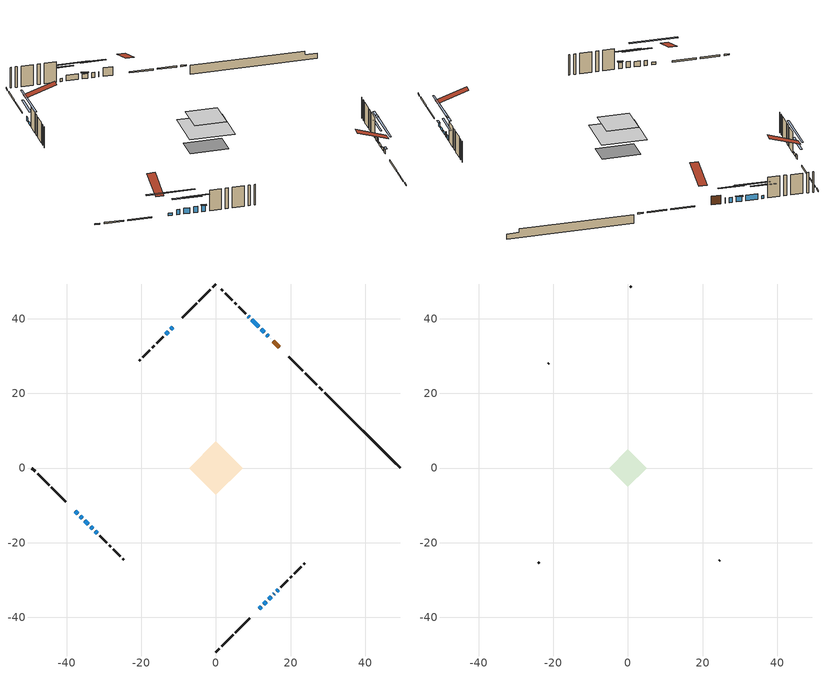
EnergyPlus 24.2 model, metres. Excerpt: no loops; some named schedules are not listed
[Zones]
conditioned space
 floor adiabatic (AdiabaticFloorConstruction): -7.16,0 0,7.16 7.16,0 0,-7.16 z3.29
 floor foundation (Slab1 construction): -5.03,1.14 -1.14,5.03 5.03,-1.14 1.14,-5.03 z-1.25
 wall outside (RimJoist1 construction): 0,-49.29 0.82,-48.47 / -49.29,0 -48.47,-0.82 / 0,49.29 -0.82,48.47 / 28.52,20.77 27.7,21.59 z0.85:1.15
 wall outside (RimJoist2 construction): 1.48,-47.81 4.56,-44.73 / -47.81,-1.48 -44.73,-4.56 / -1.48,47.81 -4.56,44.73 / 27.04,22.25 23.95,25.34 z0.85:1.15
 wall outside (RimJoist3 construction): 5.22,-44.07 8.99,-40.3 / -44.07,-5.22 -40.3,-8.99 / -5.22,44.07 -8.99,40.3 / 23.3,25.99 19.53,29.77 z0.85:1.15
 wall outside (AdiabaticWallConstruction 1): 16.91,32.38 15.37,33.92 z0.85:2.88
 wall outside (AdiabaticWallConstruction): 14.71,34.58 14.68,34.61 / -36.34,-12.95 -35.86,-13.43 / 15.41,-33.88 15.58,-33.71 z0.85:2.07; 14.03,35.27 13.59,35.7 / 12.94,36.35 12.07,37.22 z0.85:2.02; -11.61,37.68 -12.08,37.21 / 11.61,-37.68 12.08,-37.21 / 16.24,-33.06 16.71,-32.59 z0.85:1.87; -12.73,36.56 -13.42,35.87 / 12.73,-36.56 13.42,-35.87 / 14.07,-35.22 14.76,-34.53 / -37.68,-11.61 -37,-12.29 z0.85:1.49; 11.42,37.87 9.55,39.74 z0.85:2.17; 8.89,40.4 8.59,40.71 z0.85:1.56; -35.21,-14.09 -34.23,-15.06 z0.85:2.12; -33.58,-15.71 -33,-16.29 / -32.35,-16.95 -31.77,-17.52 z0.85:2.27
 wall outside (Wall1 construction): 17.36,-31.93 19.22,-30.08 / -31.11,-18.18 -29.26,-20.03 / -14.08,35.22 -15.93,33.36 / 7.93,41.36 6.08,43.22 z0.85:5.73
 wall outside (Wall2 construction): 19.87,-29.42 20.33,-28.97 / -28.6,-20.69 -28.15,-21.14 / -16.59,32.71 -17.04,32.25 / 5.42,43.87 4.97,44.33 z0.85:5.73
 wall outside (Wall3 construction): 20.98,-28.31 22.87,-26.42 / -27.49,-21.8 -25.6,-23.69 / -17.7,31.6 -19.59,29.7 / 4.31,44.98 2.42,46.87 z0.85:5.73
 wall outside (Wall4 construction): 23.53,-25.76 23.82,-25.47 / -24.94,-24.35 -24.65,-24.64 / -20.24,29.05 -20.54,28.75 / 1.76,47.53 1.47,47.82 z0.85:5.73
 wall foundation (FoundationWall1 construction): 29.18,20.12,-1.25 29.18,20.12,0.85 47.28,2.01,0.85 47.28,2.01,-0.01 49.29,0,-0.01 49.29,0,-1.25
 window (WindowConstruction 10): 14.71,34.58 14.68,34.61 z0.85:2.07
 window (WindowConstruction 6): 14.03,35.27 13.59,35.7 z0.85:2.02
 window (WindowConstruction 7): 12.94,36.35 12.08,37.22 z0.85:2.02
 window (WindowConstruction 8): -11.61,37.68 -12.08,37.21 z0.85:1.87
 window (WindowConstruction 9): 11.61,-37.68 12.08,-37.21 z0.85:1.87
 window (WindowConstruction 13): -12.74,36.56 -13.42,35.87 z0.85:1.48
 window (WindowConstruction 14): 12.74,-36.56 13.42,-35.87 z0.85:1.48
 window (WindowConstruction 15): 14.08,-35.22 14.76,-34.53 z0.85:1.48
 window (WindowConstruction 16): -37.68,-11.61 -37,-12.29 z0.85:1.48
 window (WindowConstruction 11): -36.34,-12.95 -35.86,-13.43 z0.85:2.07
 window (WindowConstruction 12): 15.42,-33.88 15.58,-33.71 z0.85:2.07
 window (WindowConstruction): 11.42,37.87 9.55,39.74 z0.85:2.17
 window (WindowConstruction 1): 8.89,40.4 8.59,40.7 z0.85:1.56
 window (WindowConstruction 2): 16.24,-33.05 16.7,-32.59 z0.85:1.87
 window (WindowConstruction 3): -35.21,-14.09 -34.24,-15.06 z0.85:2.12
 window (WindowConstruction 4): -33.58,-15.71 -33,-16.29 z0.85:2.27
 window (WindowConstruction 5): -32.35,-16.95 -31.77,-17.52 z0.85:2.27
 door (Door): 16.91,32.38 15.37,33.92 z0.85:2.88
 ceiling adiabatic (AdiabaticFloorConstruction): 0,-7.16 7.16,0 0,7.16 -7.16,0 z3.29
attic - vented
 floor to conditioned space (Floor1 construction Reversed): -5.08,0 0,5.08 5.08,0 0,-5.08 z5.73
 wall outside (Wall5 construction): 24.48,-24.81 24.63,-24.66 / -23.99,-25.3 -23.84,-25.45 / -21.19,28.1 -21.35,27.94 / 0.81,48.48 0.66,48.63 z0.85:5.73
 roof outside (Roof1 construction): 10.95,-38.34,5.73 6,-33.39,8.06 4.7,-34.69,8.06 9.65,-39.64,5.73; -38.34,-10.95,5.73 -33.39,-6,8.06 -34.69,-4.7,8.06 -39.64,-9.65,5.73; -10.95,38.34,5.73 -6,33.39,8.06 -4.7,34.69,8.06 -9.65,39.64,5.73; 17.56,31.73,5.73 12.61,26.78,8.06 13.92,25.47,8.06 18.87,30.42,5.73
shading: 11.73,37.56 15.89,33.4 16.18,33.69 12.02,37.85 z4.66; 11.93,37.36 13.08,36.21 13.37,36.5 12.22,37.65 z2.22; -13.95,35.35 -9.74,39.55 -10.04,39.84 -14.24,35.64 z4.5; 12.22,-37.07 11.47,-37.82 11.76,-38.11 12.51,-37.36 z2.07; -16.99,32.3 -9.16,40.13 -9.46,40.42 -17.28,32.59 z6.53; 16.99,-32.3 9.16,-40.13 9.46,-40.42 17.28,-32.59 z6.53; 18.33,-30.96 10.5,-38.79 10.8,-39.08 18.62,-31.25 z6.53; -33.43,-15.86 -41.25,-8.04 -41.54,-8.33 -33.72,-16.16 z6.53; 7.68,41.61 13.29,36.01 13.58,36.3 7.97,41.9 z4.81; 6.72,42.57 10.76,38.53 11.05,38.82 7.01,42.86 z4.2; 18.57,-30.72 14.37,-34.92 14.66,-35.21 18.86,-31.01 z4.5; -32.37,-16.92 -37.07,-12.22 -37.36,-12.51 -32.66,-17.21 z4.76; -31.14,-18.16 -35.44,-13.85 -35.74,-14.14 -31.43,-18.45 z4.91; -31.63,-17.66 -32.49,-16.8 -32.78,-17.09 -31.92,-17.95 z2.47
[Building]
Building 1: Terrain=Suburbs
[Site:Location]
Erieau AUT_ON: Latitude {deg}=42.25; Longitude {deg}=-81.9; Time Zone {hr}=-5; Elevation {m}=178; Keep Site Location Information=Yes
[Site:GroundTemperature:Shallow]
5.2292, 3.30147, 3.1471, 4.0619, 7.73432, 11.3896, 14.5586, 16.5661, 16.7366, 15.1039, 12.0157, 8.47254
[Site:WaterMainsTemperature]
Calculation Method=Schedule; Temperature Schedule=mains temperature schedule
[Material] Roughness=Rough; Thermal Absorptance=0.9
Name | Thickness {m} | Conductivity {W/m-K} | Density {kg/m3} | Specific Heat {J/kg-K} | Solar Absorptance | Visible Absorptance
asphalt or fiberglass shingles | 0.00635 | 0.162714 | 1121.4 | 1465.45 | 0.4 | 0.4
ceiling loosefill ins | 0.0846667 | 0.0480833 | 16.02 | 1046.75 | 0.7 | 0.7
ceiling stud and cavity | 0.1397 | 0.0842221 | 65.682 | 1177.47 | 0.7 | 0.7
concrete 4.0 in. | 0.1016 | 1.803125 | 2242.8 | 837.4 | 0.7 | 0.7
concrete 8.0 in. | 0.2032 | 1.803125 | 2242.8 | 837.4 | 0.7 | 0.7
door material | 0.04445 | 0.188738 | 512.64 | 1214.23 | 0.7 | 0.7
exterior vertical ins | 0.0125104 | 0.029427 | 32.04 | 1214.23 | 0.7 | 0.7
floor covering | 0.0127 | 0.0433444 | 54.468 | 1339.84 | 0.6 | 0.6
floor rigid ins; wall rigid ins | 0.512978 | 0.029427 | 32.04 | 1214.23 | 0.7 | 0.7
floor stud and cavity | 0.1397 | 1.75129 | 37.0049 | 1207.88 | 0.7 | 0.7
furniture material conditioned space 1 | 0.1524 | 0.115458 | 640.8 | 1214.23 | 0.6 | 0.6
gypsum board | 0.0127 | 0.160291 | 801 | 837.4 | 0.6 | 0.6
gypsum board 1 | 0.00254 | 0.160291 | 801 | 837.4 | 0.6 | 0.6
gypsum board 2 | 0.0127 | 0.160291 | 801 | 837.4 | 0.7 | 0.7
osb sheathing 0.5 in. | 0.0127 | 0.115458 | 512.64 | 1214.23 | 0.7 | 0.7
osb sheathing 0.75 in. | 0.01905 | 0.115458 | 512.64 | 1214.23 | 0.7 | 0.7
osb sheathing 2.0 in. | 0.0508 | 0.115458 | 512.64 | 1214.23 | 0.7 | 0.7
rim joist rigid ins | 0.051816 | 0.029427 | 32.04 | 1214.23 | 0.7 | 0.7
rim joist stud and cavity | 0.0508 | 0.194335 | 50.32683 | 1063.81 | 0.6 | 0.6
rim joist stud and cavity 1 | 0.0508 | 0.312044 | 50.32683 | 1063.81 | 0.6 | 0.6
rim joist stud and cavity 2 | 0.0508 | 0.308293 | 125.044 | 1163.47 | 0.6 | 0.6
wall stud and cavity | 0.1397 | 0.445742 | 139.0536 | 1170.24 | 0.7 | 0.7
wall stud and cavity 1 | 0.1397 | 1.27985 | 139.0536 | 1170.24 | 0.7 | 0.7
wall stud and cavity 2 | 0.0889 | 0.223183 | 50.32683 | 1063.81 | 0.7 | 0.7
wall stud and cavity 3 | 0.0889 | 0.224173 | 50.32683 | 1063.81 | 0.7 | 0.7
wall stud and cavity 4 | 0.0889 | 6.9971 | 50.32683 | 1063.81 | 0.6 | 0.6
wall stud and cavity 5 | 0.0889 | 0.380278 | 52.3479 | 1209.89 | 0.7 | 0.7
wall stud and cavity 6 | 0.0889 | 0.391764 | 83.0341 | 1211.67 | 0.7 | 0.7
wood siding | 0.0254 | 0.102417 | 544.68 | 1172.36 | 0.84 | 0.84
wood siding 1 | 0.00254 | 0.102417 | 544.68 | 1172.36 | 0.84 | 0.84
wood siding 2; wood siding 3; wood siding 4 | 0.0254 | 0.102417 | 544.68 | 1172.36 | 0.7 | 0.7
[WindowMaterial:SimpleGlazingSystem]
Name | U-Factor {W/m2-K} | Solar Heat Gain Coefficient
WindowMaterial | 2.66355 | 0.56
WindowMaterial 1 | 5.05796 | 0.63
WindowMaterial 10 | 2.546583 | 0.45
WindowMaterial 2 | 2.523871 | 0.46
WindowMaterial 3 | 2.32912 | 0.54
WindowMaterial 4 | 2.39782 | 0.51
WindowMaterial 5 | 2.50911 | 0.46
WindowMaterial 6 | 2.80039 | 0.04
WindowMaterial 7 | 5.42249 | 0.7
WindowMaterial 8 | 5.0608 | 0.63
WindowMaterial 9 | 4.75021 | 0.51
[Construction]
AdiabaticFloorConstruction: floor stud and cavity, floor rigid ins, osb sheathing 0.75 in., floor covering
AdiabaticWallConstruction: wood siding 3, wall rigid ins, wall stud and cavity 5, gypsum board
AdiabaticWallConstruction 1: wood siding 4, wall rigid ins, wall stud and cavity 5, gypsum board
Door: door material
Floor1 construction Reversed: gypsum board, ceiling stud and cavity, ceiling loosefill ins
FoundationWall1 construction: concrete 8.0 in., gypsum board 2
furniture construction conditioned space 1: furniture material conditioned space 1
PartitionWallConstruction: gypsum board, wall stud and cavity 6, gypsum board
RimJoist1 construction: wood siding 2, rim joist stud and cavity
RimJoist2 construction: wood siding 2, rim joist stud and cavity 1
RimJoist3 construction: wood siding 2, rim joist rigid ins, osb sheathing 2.0 in., rim joist stud and cavity 2
Roof1 construction: asphalt or fiberglass shingles
Slab1 construction: concrete 4.0 in.
Wall1 construction: wood siding, osb sheathing 0.5 in., wall stud and cavity, gypsum board
Wall2 construction: wood siding, osb sheathing 0.5 in., wall stud and cavity 1, gypsum board
Wall3 construction: wood siding 1, wall stud and cavity 2, gypsum board 1
Wall4 construction: wood siding 1, wall stud and cavity 3, gypsum board 1
Wall5 construction: wood siding 1, wall stud and cavity 4
WindowConstruction: WindowMaterial
WindowConstruction 1: WindowMaterial 1
WindowConstruction 10: WindowMaterial 6
WindowConstruction 11: WindowMaterial 7
WindowConstruction 12: WindowMaterial 8
WindowConstruction 13; WindowConstruction 14; WindowConstruction 16: WindowMaterial 9
WindowConstruction 15: WindowMaterial 10
WindowConstruction 2; WindowConstruction 8; WindowConstruction 9: WindowMaterial 2
WindowConstruction 3: WindowMaterial 3
WindowConstruction 4; WindowConstruction 5: WindowMaterial 4
WindowConstruction 6; WindowConstruction 7: WindowMaterial 5
[Zone] Multiplier=1; Part of Total Floor Area=Yes
Name | Volume {m3}
attic - vented | 19.5638
conditioned space | 372.3
[Space]
Name | Zone | Volume {m3}
attic - vented 1 | attic - vented | 19.5638
conditioned space 1 | conditioned space | 372.3
[ZoneInfiltration:EffectiveLeakageArea]
infil attic - vented 1: Zone or Space=attic - vented 1; Schedule=Always On Discrete; Effective Air Leakage Area {cm2}=2479.2; Stack Coefficient=0.000501379; Wind Coefficient=1.51288e-05
[ZoneMixing]
whole house fan mix: Zone or Space=attic - vented; Schedule=Always On Continuous; Design Flow Rate Calculation Method=Flow/Zone; Design Flow Rate {m3/s}=0; Source Zone or Space=conditioned space
[SurfaceProperty:ExposedFoundationPerimeter]
Slab1: Exposed Perimeter Calculation Method=TotalExposedPerimeter; Total Exposed Perimeter {m}=28.449
[InternalMass] Zone or ZoneList=conditioned space; Space or SpaceList=conditioned space 1
Name | Construction | Surface Area {m2}
furniture mass conditioned space 1 | furniture construction conditioned space 1 | 60.2001
partition wall mass | PartitionWallConstruction | 150.5
[Lights]
interior lighting: Zone or ZoneList or Space or SpaceList=conditioned space 1; Schedule=interior lighting schedule; Design Level Calculation Method=LightingLevel; Lighting Level {W}=343.2; Return Air Fraction=0; Fraction Radiant=0.6; Fraction Visible=0.2; Fraction Replaceable=1
[People]
occupants: Zone or ZoneList or Space or SpaceList=conditioned space 1; Number of People Schedule=occupants schedule; Number of People Calculation Method=People; Number of People=3; Fraction Radiant=0.314171; Sensible Heat Fraction=0.56303; Activity Level Schedule=occupants activity schedule; Carbon Dioxide Generation Rate {m3/s-W}=0; Enable ASHRAE 55 Comfort Warnings=No; Mean Radiant Temperature Calculation Type=EnclosureAveraged
[ElectricEquipment] Zone or ZoneList or Space or SpaceList=conditioned space 1; Design Level Calculation Method=EquipmentLevel
Name | Schedule | Design Level {W} | Fraction Latent | Fraction Radiant | Fraction Lost
clothes dryer | clothes dryer schedule | 140.772 | 0.015 | 0.081 | 0.85
clothes washer | clothes washer schedule | 32.1985 | 0.03 | 0.162 | 0.7
cooking range | cooking range schedule | 215.147 | 0.08 | 0.432 | 0.2
dishwasher | dishwasher schedule | 66.8632 | 0.3 | 0.18 | 0.4
fridge | fridge schedule | 72.9452 | 0 | 0.6 | 0
mech vent bath fan 0 | mech vent bath fan 0 schedule | 50.2 | 0 | 0 | 1
mech vent house fan | mech vent house fan schedule | 0 | 0 | 0 | 1
mech vent house fan cfis | mech vent house fan cfis schedule | 0 | 0 | 0 | 0
mech vent range fan 0 | mech vent range fan 0 schedule | 57 | 0 | 0 | 1
misc plug loads | misc plug loads schedule | 494.7 | 0.045 | 0.513 | 0.1
whole house fan | Always On Discrete | 0 | 0 | 0 | 1
[OtherEquipment] Zone or ZoneList or Space or SpaceList=conditioned space 1; Design Level Calculation Method=EquipmentLevel
Name | Fuel Type | Schedule | Design Level {W} | Fraction Latent | Fraction Radiant | Fraction Lost
clothes dryer 1 | Electricity | clothes dryer schedule | 0 | 0.015 | 0.081 | 0.85
cooking range 1 | Electricity | cooking range schedule | 0 | 0.08 | 0.432 | 0.2
general water use latent | None | general water use schedule | 62.594 | 1 | 0 | 0
general water use sensible | None | general water use schedule | -61.6891 | 0 | 0.6 | 0
mech vent house fan latent load | None | Always On Discrete | 0 | 1 | 0 | 0
mech vent house fan sensible load | None | Always On Discrete | 0 | 0 | 0 | 0
water heater energy adjustment1 | NaturalGas | Always On Discrete | 0.01 | 0 | 0 | 1
[ZoneInfiltration:DesignFlowRate] Zone or ZoneList or Space or SpaceList=conditioned space 1; Schedule=Always On Discrete; Design Flow Rate Calculation Method=Flow/Zone; Design Flow Rate {m3/s}=0
infil flow; natural vent flow; whole house fan flow
[Foundation:Kiva]
Foundation Kiva 1: Initial Indoor Air Temperature {C}=18; Wall Height Above Grade {m}=0.850026; Wall Depth Below Slab {m}=0.2032; Custom Block Material Name 1=exterior vertical ins; Custom Block Depth 1 {m}=2.10001; Custom Block X Position 1 {m}=0.2159; Custom Block Z Position 1 {m}=0
[Foundation:Kiva:Settings]
Soil Conductivity {W/m-K}=0.849921; Soil Density {kg/m3}=1842.3; Soil Specific Heat {J/kg-K}=418.7; Ground Solar Absorptivity=0.9; Ground Thermal Absorptivity=0.9; Ground Surface Roughness {m}=0.03; Far-Field Width {m}=40; Deep-Ground Boundary Condition=ZeroFlux; Deep-Ground Depth {m}=40; Minimum Cell Dimension {m}=0.2; Maximum Cell Growth Coefficient=3; Simulation Timestep=Timestep
[Exterior:Lights]
exterior lighting: Schedule=exterior lighting schedule; Design Level {W}=75.6
[Schedule:Constant]
Name | Hourly Value
Always On Continuous; mech vent house fan schedule; mech vent house fan cfis schedule; Always On Discrete | 1
occupants activity schedule | 117.228
fridge schedule | 0
[Schedule:Week:Daily]
interior lighting schedule Week Rule - Jan1-Jan27: interior lighting schedule day, interior lighting schedule day, interior lighting schedule day, interior lighting schedule day, interior lighting schedule day, interior lighting schedule day, interior lighting schedule day, interior lighting schedule default day, interior lighting schedule default day, interior lighting schedule default day, interior lighting schedule default day, interior lighting schedule default day
interior lighting schedule Week Rule - Jan28-Feb3: interior lighting schedule day, interior lighting schedule day, interior lighting schedule day, interior lighting schedule day, interior lighting schedule day 1, interior lighting schedule day 1, interior lighting schedule day 1, interior lighting schedule default day, interior lighting schedule default day, interior lighting schedule default day, interior lighting schedule default day, interior lighting schedule default day
interior lighting schedule Week Rule - Feb4-Feb24: interior lighting schedule day 1, interior lighting schedule day 1, interior lighting schedule day 1, interior lighting schedule day 1, interior lighting schedule day 1, interior lighting schedule day 1, interior lighting schedule day 1, interior lighting schedule default day, interior lighting schedule default day, interior lighting schedule default day, interior lighting schedule default day, interior lighting schedule default day
interior lighting schedule Week Rule - Feb25-Mar3: interior lighting schedule day 1, interior lighting schedule day 1, interior lighting schedule day 1, interior lighting schedule day 1, interior lighting schedule day 2, interior lighting schedule day 2, interior lighting schedule day 2, interior lighting schedule default day, interior lighting schedule default day, interior lighting schedule default day, interior lighting schedule default day, interior lighting schedule default day
interior lighting schedule Week Rule - Mar4-Mar31: interior lighting schedule day 2, interior lighting schedule day 2, interior lighting schedule day 2, interior lighting schedule day 2, interior lighting schedule day 2, interior lighting schedule day 2, interior lighting schedule day 2, interior lighting schedule default day, interior lighting schedule default day, interior lighting schedule default day, interior lighting schedule default day, interior lighting schedule default day
interior lighting schedule Week Rule - Apr1-Apr28: interior lighting schedule day 3, interior lighting schedule day 3, interior lighting schedule day 3, interior lighting schedule day 3, interior lighting schedule day 3, interior lighting schedule day 3, interior lighting schedule day 3, interior lighting schedule default day, interior lighting schedule default day, interior lighting schedule default day, interior lighting schedule default day, interior lighting schedule default day
interior lighting schedule Week Rule - Apr29-May5: interior lighting schedule day 3, interior lighting schedule day 3, interior lighting schedule day 4, interior lighting schedule day 4, interior lighting schedule day 4, interior lighting schedule day 4, interior lighting schedule day 4, interior lighting schedule default day, interior lighting schedule default day, interior lighting schedule default day, interior lighting schedule default day, interior lighting schedule default day
interior lighting schedule Week Rule - May6-May26: interior lighting schedule day 4, interior lighting schedule day 4, interior lighting schedule day 4, interior lighting schedule day 4, interior lighting schedule day 4, interior lighting schedule day 4, interior lighting schedule day 4, interior lighting schedule default day, interior lighting schedule default day, interior lighting schedule default day, interior lighting schedule default day, interior lighting schedule default day
interior lighting schedule Week Rule - May27-Jun2: interior lighting schedule day 4, interior lighting schedule day 4, interior lighting schedule day 4, interior lighting schedule day 4, interior lighting schedule day 4, interior lighting schedule day 5, interior lighting schedule day 5, interior lighting schedule default day, interior lighting schedule default day, interior lighting schedule default day, interior lighting schedule default day, interior lighting schedule default day
interior lighting schedule Week Rule - Jun3-Jun30: interior lighting schedule day 5, interior lighting schedule day 5, interior lighting schedule day 5, interior lighting schedule day 5, interior lighting schedule day 5, interior lighting schedule day 5, interior lighting schedule day 5, interior lighting schedule default day, interior lighting schedule default day, interior lighting schedule default day, interior lighting schedule default day, interior lighting schedule default day
interior lighting schedule Week Rule - Jul1-Jul28: interior lighting schedule day 6, interior lighting schedule day 6, interior lighting schedule day 6, interior lighting schedule day 6, interior lighting schedule day 6, interior lighting schedule day 6, interior lighting schedule day 6, interior lighting schedule default day, interior lighting schedule default day, interior lighting schedule default day, interior lighting schedule default day, interior lighting schedule default day
interior lighting schedule Week Rule - Jul29-Aug4: interior lighting schedule day 6, interior lighting schedule day 6, interior lighting schedule day 6, interior lighting schedule day 7, interior lighting schedule day 7, interior lighting schedule day 7, interior lighting schedule day 7, interior lighting schedule default day, interior lighting schedule default day, interior lighting schedule default day, interior lighting schedule default day, interior lighting schedule default day
interior lighting schedule Week Rule - Aug5-Aug25: interior lighting schedule day 7, interior lighting schedule day 7, interior lighting schedule day 7, interior lighting schedule day 7, interior lighting schedule day 7, interior lighting schedule day 7, interior lighting schedule day 7, interior lighting schedule default day, interior lighting schedule default day, interior lighting schedule default day, interior lighting schedule default day, interior lighting schedule default day
interior lighting schedule Week Rule - Aug26-Sep1: interior lighting schedule day 7, interior lighting schedule day 7, interior lighting schedule day 7, interior lighting schedule day 7, interior lighting schedule day 7, interior lighting schedule day 7, interior lighting schedule day 8, interior lighting schedule default day, interior lighting schedule default day, interior lighting schedule default day, interior lighting schedule default day, interior lighting schedule default day
interior lighting schedule Week Rule - Sep2-Sep29: interior lighting schedule day 8, interior lighting schedule day 8, interior lighting schedule day 8, interior lighting schedule day 8, interior lighting schedule day 8, interior lighting schedule day 8, interior lighting schedule day 8, interior lighting schedule default day, interior lighting schedule default day, interior lighting schedule default day, interior lighting schedule default day, interior lighting schedule default day
interior lighting schedule Week Rule - Sep30-Oct6: interior lighting schedule day 8, interior lighting schedule day 9, interior lighting schedule day 9, interior lighting schedule day 9, interior lighting schedule day 9, interior lighting schedule day 9, interior lighting schedule day 9, interior lighting schedule default day, interior lighting schedule default day, interior lighting schedule default day, interior lighting schedule default day, interior lighting schedule default day
interior lighting schedule Week Rule - Oct7-Oct27: interior lighting schedule day 9, interior lighting schedule day 9, interior lighting schedule day 9, interior lighting schedule day 9, interior lighting schedule day 9, interior lighting schedule day 9, interior lighting schedule day 9, interior lighting schedule default day, interior lighting schedule default day, interior lighting schedule default day, interior lighting schedule default day, interior lighting schedule default day
interior lighting schedule Week Rule - Oct28-Nov3: interior lighting schedule day 9, interior lighting schedule day 9, interior lighting schedule day 9, interior lighting schedule day 9, interior lighting schedule day 10, interior lighting schedule day 10, interior lighting schedule day 10, interior lighting schedule default day, interior lighting schedule default day, interior lighting schedule default day, interior lighting schedule default day, interior lighting schedule default day
interior lighting schedule Week Rule - Nov4-Nov24: interior lighting schedule day 10, interior lighting schedule day 10, interior lighting schedule day 10, interior lighting schedule day 10, interior lighting schedule day 10, interior lighting schedule day 10, interior lighting schedule day 10, interior lighting schedule default day, interior lighting schedule default day, interior lighting schedule default day, interior lighting schedule default day, interior lighting schedule default day
interior lighting schedule Week Rule - Nov25-Dec1: interior lighting schedule day 10, interior lighting schedule day 10, interior lighting schedule day 10, interior lighting schedule day 10, interior lighting schedule day 10, interior lighting schedule day 10, interior lighting schedule day 11, interior lighting schedule default day, interior lighting schedule default day, interior lighting schedule default day, interior lighting schedule default day, interior lighting schedule default day
interior lighting schedule Week Rule - Dec2-Dec31: interior lighting schedule day 11, interior lighting schedule day 11, interior lighting schedule day 11, interior lighting schedule day 11, interior lighting schedule day 11, interior lighting schedule day 11, interior lighting schedule day 11, interior lighting schedule default day, interior lighting schedule default day, interior lighting schedule default day, interior lighting schedule default day, interior lighting schedule default day
occupants schedule Week Rule - Jan1-Dec31: occupants schedule day, occupants schedule day, occupants schedule day, occupants schedule day, occupants schedule day, occupants schedule day, occupants schedule day, occupants schedule default day, occupants schedule default day, occupants schedule default day, occupants schedule default day, occupants schedule default day
clothes dryer schedule Week Rule - Jan1-Dec31: clothes dryer schedule day, clothes dryer schedule day, clothes dryer schedule day, clothes dryer schedule day, clothes dryer schedule day, clothes dryer schedule day, clothes dryer schedule day, clothes dryer schedule default day, clothes dryer schedule default day, clothes dryer schedule default day, clothes dryer schedule default day, clothes dryer schedule default day
clothes washer schedule Week Rule - Jan1-Dec31: clothes washer schedule day, clothes washer schedule day, clothes washer schedule day, clothes washer schedule day, clothes washer schedule day, clothes washer schedule day, clothes washer schedule day, clothes washer schedule default day, clothes washer schedule default day, clothes washer schedule default day, clothes washer schedule default day, clothes washer schedule default day
cooking range schedule Week Rule - Jan1-Dec31: cooking range schedule day, cooking range schedule day, cooking range schedule day, cooking range schedule day, cooking range schedule day, cooking range schedule day, cooking range schedule day, cooking range schedule default day, cooking range schedule default day, cooking range schedule default day, cooking range schedule default day, cooking range schedule default day
dishwasher schedule Week Rule - Jan1-Dec31: dishwasher schedule day, dishwasher schedule day, dishwasher schedule day, dishwasher schedule day, dishwasher schedule day, dishwasher schedule day, dishwasher schedule day, dishwasher schedule default day, dishwasher schedule default day, dishwasher schedule default day, dishwasher schedule default day, dishwasher schedule default day
mech vent bath fan 0 schedule Week Rule - Jan1-Dec31: mech vent bath fan 0 schedule day, mech vent bath fan 0 schedule day, mech vent bath fan 0 schedule day, mech vent bath fan 0 schedule day, mech vent bath fan 0 schedule day, mech vent bath fan 0 schedule day, mech vent bath fan 0 schedule day, mech vent bath fan 0 schedule default day, mech vent bath fan 0 schedule default day, mech vent bath fan 0 schedule default day, mech vent bath fan 0 schedule default day, mech vent bath fan 0 schedule default day
mech vent range fan 0 schedule Week Rule - Jan1-Dec31: mech vent range fan 0 schedule day, mech vent range fan 0 schedule day, mech vent range fan 0 schedule day, mech vent range fan 0 schedule day, mech vent range fan 0 schedule day, mech vent range fan 0 schedule day, mech vent range fan 0 schedule day, mech vent range fan 0 schedule default day, mech vent range fan 0 schedule default day, mech vent range fan 0 schedule default day, mech vent range fan 0 schedule default day, mech vent range fan 0 schedule default day
misc plug loads schedule Week Rule - Jan1-Dec31: misc plug loads schedule day, misc plug loads schedule day, misc plug loads schedule day, misc plug loads schedule day, misc plug loads schedule day, misc plug loads schedule day, misc plug loads schedule day, misc plug loads schedule default day, misc plug loads schedule default day, misc plug loads schedule default day, misc plug loads schedule default day, misc plug loads schedule default day
general water use schedule Week Rule - Jan1-Dec31: general water use schedule day, general water use schedule day, general water use schedule day, general water use schedule day, general water use schedule day, general water use schedule day, general water use schedule day, general water use schedule default day, general water use schedule default day, general water use schedule default day, general water use schedule default day, general water use schedule default day
exterior lighting schedule Week Rule - Jan1-Jan27: exterior lighting schedule day, exterior lighting schedule day, exterior lighting schedule day, exterior lighting schedule day, exterior lighting schedule day, exterior lighting schedule day, exterior lighting schedule day, exterior lighting schedule default day, exterior lighting schedule default day, exterior lighting schedule default day, exterior lighting schedule default day, exterior lighting schedule default day
exterior lighting schedule Week Rule - Jan28-Feb3: exterior lighting schedule day, exterior lighting schedule day, exterior lighting schedule day, exterior lighting schedule day, exterior lighting schedule day 1, exterior lighting schedule day 1, exterior lighting schedule day 1, exterior lighting schedule default day, exterior lighting schedule default day, exterior lighting schedule default day, exterior lighting schedule default day, exterior lighting schedule default day
exterior lighting schedule Week Rule - Feb4-Feb24: exterior lighting schedule day 1, exterior lighting schedule day 1, exterior lighting schedule day 1, exterior lighting schedule day 1, exterior lighting schedule day 1, exterior lighting schedule day 1, exterior lighting schedule day 1, exterior lighting schedule default day, exterior lighting schedule default day, exterior lighting schedule default day, exterior lighting schedule default day, exterior lighting schedule default day
exterior lighting schedule Week Rule - Feb25-Mar3: exterior lighting schedule day 1, exterior lighting schedule day 1, exterior lighting schedule day 1, exterior lighting schedule day 1, exterior lighting schedule day 2, exterior lighting schedule day 2, exterior lighting schedule day 2, exterior lighting schedule default day, exterior lighting schedule default day, exterior lighting schedule default day, exterior lighting schedule default day, exterior lighting schedule default day
exterior lighting schedule Week Rule - Mar4-Mar31: exterior lighting schedule day 2, exterior lighting schedule day 2, exterior lighting schedule day 2, exterior lighting schedule day 2, exterior lighting schedule day 2, exterior lighting schedule day 2, exterior lighting schedule day 2, exterior lighting schedule default day, exterior lighting schedule default day, exterior lighting schedule default day, exterior lighting schedule default day, exterior lighting schedule default day
exterior lighting schedule Week Rule - Apr1-Apr28: exterior lighting schedule day 3, exterior lighting schedule day 3, exterior lighting schedule day 3, exterior lighting schedule day 3, exterior lighting schedule day 3, exterior lighting schedule day 3, exterior lighting schedule day 3, exterior lighting schedule default day, exterior lighting schedule default day, exterior lighting schedule default day, exterior lighting schedule default day, exterior lighting schedule default day
exterior lighting schedule Week Rule - Apr29-May5: exterior lighting schedule day 3, exterior lighting schedule day 3, exterior lighting schedule day 4, exterior lighting schedule day 4, exterior lighting schedule day 4, exterior lighting schedule day 4, exterior lighting schedule day 4, exterior lighting schedule default day, exterior lighting schedule default day, exterior lighting schedule default day, exterior lighting schedule default day, exterior lighting schedule default day
exterior lighting schedule Week Rule - May6-May26: exterior lighting schedule day 4, exterior lighting schedule day 4, exterior lighting schedule day 4, exterior lighting schedule day 4, exterior lighting schedule day 4, exterior lighting schedule day 4, exterior lighting schedule day 4, exterior lighting schedule default day, exterior lighting schedule default day, exterior lighting schedule default day, exterior lighting schedule default day, exterior lighting schedule default day
exterior lighting schedule Week Rule - May27-Jun2: exterior lighting schedule day 4, exterior lighting schedule day 4, exterior lighting schedule day 4, exterior lighting schedule day 4, exterior lighting schedule day 4, exterior lighting schedule day 5, exterior lighting schedule day 5, exterior lighting schedule default day, exterior lighting schedule default day, exterior lighting schedule default day, exterior lighting schedule default day, exterior lighting schedule default day
exterior lighting schedule Week Rule - Jun3-Jun30: exterior lighting schedule day 5, exterior lighting schedule day 5, exterior lighting schedule day 5, exterior lighting schedule day 5, exterior lighting schedule day 5, exterior lighting schedule day 5, exterior lighting schedule day 5, exterior lighting schedule default day, exterior lighting schedule default day, exterior lighting schedule default day, exterior lighting schedule default day, exterior lighting schedule default day
exterior lighting schedule Week Rule - Jul1-Jul28: exterior lighting schedule day 6, exterior lighting schedule day 6, exterior lighting schedule day 6, exterior lighting schedule day 6, exterior lighting schedule day 6, exterior lighting schedule day 6, exterior lighting schedule day 6, exterior lighting schedule default day, exterior lighting schedule default day, exterior lighting schedule default day, exterior lighting schedule default day, exterior lighting schedule default day
[Schedule:Year]
interior lighting schedule: interior lighting schedule Week Rule - Jan1-Jan27, 1, 1, 1, 27, interior lighting schedule Week Rule - Jan28-Feb3, 1, 28, 2, 3, interior lighting schedule Week Rule - Feb4-Feb24, 2, 4, 2, 24, interior lighting schedule Week Rule - Feb25-Mar3, 2, 25, 3, 3, interior lighting schedule Week Rule - Mar4-Mar31, 3, 4, 3, 31, interior lighting schedule Week Rule - Apr1-Apr28, 4, 1, 4, 28, interior lighting schedule Week Rule - Apr29-May5, 4, 29, 5, 5, interior lighting schedule Week Rule - May6-May26, 5, 6, 5, 26, interior lighting schedule Week Rule - May27-Jun2, 5, 27, 6, 2, interior lighting schedule Week Rule - Jun3-Jun30, 6, 3, 6, 30, interior lighting schedule Week Rule - Jul1-Jul28, 7, 1, 7, 28, interior lighting schedule Week Rule - Jul29-Aug4, 7, 29, 8, 4, interior lighting schedule Week Rule - Aug5-Aug25, 8, 5, 8, 25, interior lighting schedule Week Rule - Aug26-Sep1, 8, 26, 9, 1, interior lighting schedule Week Rule - Sep2-Sep29, 9, 2, 9, 29, interior lighting schedule Week Rule - Sep30-Oct6, 9, 30, 10, 6, interior lighting schedule Week Rule - Oct7-Oct27, 10, 7, 10, 27, interior lighting schedule Week Rule - Oct28-Nov3, 10, 28, 11, 3, interior lighting schedule Week Rule - Nov4-Nov24, 11, 4, 11, 24, interior lighting schedule Week Rule - Nov25-Dec1, 11, 25, 12, 1, interior lighting schedule Week Rule - Dec2-Dec31, 12, 2, 12, 31
occupants schedule: occupants schedule Week Rule - Jan1-Dec31, 1, 1, 12, 31
clothes dryer schedule: clothes dryer schedule Week Rule - Jan1-Dec31, 1, 1, 12, 31
clothes washer schedule: clothes washer schedule Week Rule - Jan1-Dec31, 1, 1, 12, 31
cooking range schedule: cooking range schedule Week Rule - Jan1-Dec31, 1, 1, 12, 31
dishwasher schedule: dishwasher schedule Week Rule - Jan1-Dec31, 1, 1, 12, 31
mech vent bath fan 0 schedule: mech vent bath fan 0 schedule Week Rule - Jan1-Dec31, 1, 1, 12, 31
mech vent range fan 0 schedule: mech vent range fan 0 schedule Week Rule - Jan1-Dec31, 1, 1, 12, 31
misc plug loads schedule: misc plug loads schedule Week Rule - Jan1-Dec31, 1, 1, 12, 31
general water use schedule: general water use schedule Week Rule - Jan1-Dec31, 1, 1, 12, 31
exterior lighting schedule: exterior lighting schedule Week Rule - Jan1-Jan27, 1, 1, 1, 27, exterior lighting schedule Week Rule - Jan28-Feb3, 1, 28, 2, 3, exterior lighting schedule Week Rule - Feb4-Feb24, 2, 4, 2, 24, exterior lighting schedule Week Rule - Feb25-Mar3, 2, 25, 3, 3, exterior lighting schedule Week Rule - Mar4-Mar31, 3, 4, 3, 31, exterior lighting schedule Week Rule - Apr1-Apr28, 4, 1, 4, 28, exterior lighting schedule Week Rule - Apr29-May5, 4, 29, 5, 5, exterior lighting schedule Week Rule - May6-May26, 5, 6, 5, 26, exterior lighting schedule Week Rule - May27-Jun2, 5, 27, 6, 2, exterior lighting schedule Week Rule - Jun3-Jun30, 6, 3, 6, 30, exterior lighting schedule Week Rule - Jul1-Jul28, 7, 1, 7, 28, exterior lighting schedule Week Rule - Jul29-Aug4, 7, 29, 8, 4, exterior lighting schedule Week Rule - Aug5-Aug25, 8, 5, 8, 25, exterior lighting schedule Week Rule - Aug26-Sep1, 8, 26, 9, 1, exterior lighting schedule Week Rule - Sep2-Sep29, 9, 2, 9, 29, exterior lighting schedule Week Rule - Sep30-Oct6, 9, 30, 10, 6, exterior lighting schedule Week Rule - Oct7-Oct27, 10, 7, 10, 27, exterior lighting schedule Week Rule - Oct28-Nov3, 10, 28, 11, 3, exterior lighting schedule Week Rule - Nov4-Nov24, 11, 4, 11, 24, exterior lighting schedule Week Rule - Nov25-Dec1, 11, 25, 12, 1, exterior lighting schedule Week Rule - Dec2-Dec31, 12, 2, 12, 31
[Schedule:Compact]
mains temperature schedule: Through: 01/01, For: AllDays, Until: 24:00, 8.89333, Through: 01/02, For: AllDays, Until: 24:00, 8.82722, Through: 01/03, For: AllDays, Until: 24:00, 8.76167, Through: 01/04, For: AllDays, Until: 24:00, 8.69778, Through: 01/05, For: AllDays, Until: 24:00, 8.635, Through: 01/06, For: AllDays, Until: 24:00, 8.57333, Through: 01/07, For: AllDays, Until: 24:00, 8.51333, Through: 01/08, For: AllDays, Until: 24:00, 8.455, Through: 01/09, For: AllDays, Until: 24:00, 8.39778, Through: 01/10, For: AllDays, Until: 24:00, 8.34167, Through: 01/11, For: AllDays, Until: 24:00, 8.28722, Through: 01/12, For: AllDays, Until: 24:00, 8.23444, Through: 01/13, For: AllDays, Until: 24:00, 8.18278, Through: 01/14, For: AllDays, Until: 24:00, 8.13222, Through: 01/15, For: AllDays, Until: 24:00, 8.08389, Through: 01/16, For: AllDays, Until: 24:00, 8.03667, Through: 01/17, For: AllDays, Until: 24:00, 7.99111, Through: 01/18, For: AllDays, Until: 24:00, 7.94667, Through: 01/19, For: AllDays, Until: 24:00, 7.90389, Through: 01/20, For: AllDays, Until: 24:00, 7.86278, Through: 01/21, For: AllDays, Until: 24:00, 7.82333, Through: 01/22, For: AllDays, Until: 24:00, 7.78556, Through: 01/23, For: AllDays, Until: 24:00, 7.74889, Through: 01/24, For: AllDays, Until: 24:00, 7.71444, Through: 01/25, For: AllDays, Until: 24:00, 7.68111, Through: 01/26, For: AllDays, Until: 24:00, 7.64944, Through: 01/27, For: AllDays, Until: 24:00, 7.61944, Through: 01/28, For: AllDays, Until: 24:00, 7.59111, Through: 01/29, For: AllDays, Until: 24:00, 7.56444, Through: 01/30, For: AllDays, Until: 24:00, 7.53944, Through: 01/31, For: AllDays, Until: 24:00, 7.51611, Through: 02/01, For: AllDays, Until: 24:00, 7.49444, Through: 02/02, For: AllDays, Until: 24:00, 7.47389, Through: 02/03, For: AllDays, Until: 24:00, 7.45556, Through: 02/04, For: AllDays, Until: 24:00, 7.43889, Through: 02/05, For: AllDays, Until: 24:00, 7.42389, Through: 02/06, For: AllDays, Until: 24:00, 7.41056, Through: 02/07, For: AllDays, Until: 24:00, 7.39889, Through: 02/08, For: AllDays, Until: 24:00, 7.38833, Through: 02/09, For: AllDays, Until: 24:00, 7.38, Through: 02/10, For: AllDays, Until: 24:00, 7.37389, Through: 02/11, For: AllDays, Until: 24:00, 7.36889, Through: 02/12, For: AllDays, Until: 24:00, 7.36556, Through: 02/13, For: AllDays, Until: 24:00, 7.36389, Through: 02/14, For: AllDays, Until: 24:00, 7.36389, Through: 02/15, For: AllDays, Until: 24:00, 7.36611, Through: 02/16, For: AllDays, Until: 24:00, 7.36944, Through: 02/17, For: AllDays, Until: 24:00, 7.375, Through: 02/18, For: AllDays, Until: 24:00, 7.38167, Through: 02/19, For: AllDays, Until: 24:00, 7.39056, Through: 02/20, For: AllDays, Until: 24:00, 7.40056, Through: 02/21, For: AllDays, Until: 24:00, 7.41278, Through: 02/22, For: AllDays, Until: 24:00, 7.42667, Through: 02/23, For: AllDays, Until: 24:00, 7.44222, Through: 02/24, For: AllDays, Until: 24:00, 7.45889, Through: 02/25, For: AllDays, Until: 24:00, 7.47778, Through: 02/26, For: AllDays, Until: 24:00, 7.49833, Through: 02/27, For: AllDays, Until: 24:00, 7.52056, Through: 02/28, For: AllDays, Until: 24:00, 7.54444, Through: 03/01, For: AllDays, Until: 24:00, 7.56944, Through: 03/02, For: AllDays, Until: 24:00, 7.59667, Through: 03/03, For: AllDays, Until: 24:00, 7.62556, Through: 03/04, For: AllDays, Until: 24:00, 7.65556, Through: 03/05, For: AllDays, Until: 24:00, 7.68778, Through: 03/06, For: AllDays, Until: 24:00, 7.72111, Through: 03/07, For: AllDays, Until: 24:00, 7.75611, Through: 03/08, For: AllDays, Until: 24:00, 7.79278, Through: 03/09, For: AllDays, Until: 24:00, 7.83111, Through: 03/10, For: AllDays, Until: 24:00, 7.87111, Through: 03/11, For: AllDays, Until: 24:00, 7.91222, Through: 03/12, For: AllDays, Until: 24:00, 7.95556, Through: 03/13, For: AllDays, Until: 24:00, 8, Through: 03/14, For: AllDays, Until: 24:00, 8.04556, Through: 03/15, For: AllDays, Until: 24:00, 8.09333, Through: 03/16, For: AllDays, Until: 24:00, 8.14222, Through: 03/17, For: AllDays, Until: 24:00, 8.19278, Through: 03/18, For: AllDays, Until: 24:00, 8.24444, Through: 03/19, For: AllDays, Until: 24:00, 8.29778, Through: 03/20, For: AllDays, Until: 24:00, 8.35278, Through: 03/21, For: AllDays, Until: 24:00, 8.40889, Through: 03/22, For: AllDays, Until: 24:00, 8.46611, Through: 03/23, For: AllDays, Until: 24:00, 8.52556, Through: 03/24, For: AllDays, Until: 24:00, 8.58556, Through: 03/25, For: AllDays, Until: 24:00, 8.64722, Through: 03/26, For: AllDays, Until: 24:00, 8.71, Through: 03/27, For: AllDays, Until: 24:00, 8.77444, Through: 03/28, For: AllDays, Until: 24:00, 8.84, Through: 03/29, For: AllDays, Until: 24:00, 8.90667, Through: 03/30, For: AllDays, Until: 24:00, 8.975, Through: 03/31, For: AllDays, Until: 24:00, 9.04389, Through: 04/01, For: AllDays, Until: 24:00, 9.11444, Through: 04/02, For: AllDays, Until: 24:00, 9.18611, Through: 04/03, For: AllDays, Until: 24:00, 9.25889, Through: 04/04, For: AllDays, Until: 24:00, 9.33278, Through: 04/05, For: AllDays, Until: 24:00, 9.40833, Through: 04/06, For: AllDays, Until: 24:00, 9.48444, Through: 04/07, For: AllDays, Until: 24:00, 9.56167, Through: 04/08, For: AllDays, Until: 24:00, 9.64, Through: 04/09, For: AllDays, Until: 24:00, 9.71889, Through: 04/10, For: AllDays, Until: 24:00, 9.79944, Through: 04/11, For: AllDays, Until: 24:00, 9.88056, Through: 04/12, For: AllDays, Until: 24:00, 9.96333, Through: 04/13, For: AllDays, Until: 24:00, 10.0461, Through: 04/14, For: AllDays, Until: 24:00, 10.1306, Through: 04/15, For: AllDays, Until: 24:00, 10.2156, Through: 04/16, For: AllDays, Until: 24:00, 10.3011, Through: 04/17, For: AllDays, Until: 24:00, 10.3878, Through: 04/18, For: AllDays, Until: 24:00, 10.4756, Through: 04/19, For: AllDays, Until: 24:00, 10.5639, Through: 04/20, For: AllDays, Until: 24:00, 10.6528, Through: 04/21, For: AllDays, Until: 24:00, 10.7422, Through: 04/22, For: AllDays, Until: 24:00, 10.8328, Through: 04/23, For: AllDays, Until: 24:00, 10.9239, Through: 04/24, For: AllDays, Until: 24:00, 11.0156, Through: 04/25, For: AllDays, Until: 24:00, 11.1083, Through: 04/26, For: AllDays, Until: 24:00, 11.2011, Through: 04/27, For: AllDays, Until: 24:00, 11.295, Through: 04/28, For: AllDays, Until: 24:00, 11.3889, Through: 04/29, For: AllDays, Until: 24:00, 11.4833, Through: 04/30, For: AllDays, Until: 24:00, 11.5783, Through: 05/01, For: AllDays, Until: 24:00, 11.6739, Through: 05/02, For: AllDays, Until: 24:00, 11.77, Through: 05/03, For: AllDays, Until: 24:00, 11.8661, Through: 05/04, For: AllDays, Until: 24:00, 11.9633, Through: 05/05, For: AllDays, Until: 24:00, 12.06, Through: 05/06, For: AllDays, Until: 24:00, 12.1578, Through: 05/07, For: AllDays, Until: 24:00, 12.255, Through: 05/08, For: AllDays, Until: 24:00, 12.3533, Through: 05/09, For: AllDays, Until: 24:00, 12.4511, Through: 05/10, For: AllDays, Until: 24:00, 12.5494, Through: 05/11, For: AllDays, Until: 24:00, 12.6483, Through: 05/12, For: AllDays, Until: 24:00, 12.7467, Through: 05/13, For: AllDays, Until: 24:00, 12.8456, Through: 05/14, For: AllDays, Until: 24:00, 12.9444, Through: 05/15, For: AllDays, Until: 24:00, 13.0433, Through: 05/16, For: AllDays, Until: 24:00, 13.1422, Through: 05/17, For: AllDays, Until: 24:00, 13.2411, Through: 05/18, For: AllDays, Until: 24:00, 13.34, Through: 05/19, For: AllDays, Until: 24:00, 13.4383, Through: 05/20, For: AllDays, Until: 24:00, 13.5372, Through: 05/21, For: AllDays, Until: 24:00, 13.6356, Through: 05/22, For: AllDays, Until: 24:00, 13.7339, Through: 05/23, For: AllDays, Until: 24:00, 13.8322, Through: 05/24, For: AllDays, Until: 24:00, 13.9306, Through: 05/25, For: AllDays, Until: 24:00, 14.0283, Through: 05/26, For: AllDays, Until: 24:00, 14.1256, Through: 05/27, For: AllDays, Until: 24:00, 14.2228, Through: 05/28, For: AllDays, Until: 24:00, 14.3194, Through: 05/29, For: AllDays, Until: 24:00, 14.4161, Through: 05/30, For: AllDays, Until: 24:00, 14.5122, Through: 05/31, For: AllDays, Until: 24:00, 14.6078, Through: 06/01, For: AllDays, Until: 24:00, 14.7033, Through: 06/02, For: AllDays, Until: 24:00, 14.7978, Through: 06/03, For: AllDays, Until: 24:00, 14.8922, Through: 06/04, For: AllDays, Until: 24:00, 14.9861, Through: 06/05, For: AllDays, Until: 24:00, 15.0789, Through: 06/06, For: AllDays, Until: 24:00, 15.1717, Through: 06/07, For: AllDays, Until: 24:00, 15.2639, Through: 06/08, For: AllDays, Until: 24:00, 15.355, Through: 06/09, For: AllDays, Until: 24:00, 15.4456, Through: 06/10, For: AllDays, Until: 24:00, 15.5356, Through: 06/11, For: AllDays, Until: 24:00, 15.625, Through: 06/12, For: AllDays, Until: 24:00, 15.7139, Through: 06/13, For: AllDays, Until: 24:00, 15.8017, Through: 06/14, For: AllDays, Until: 24:00, 15.8883, Through: 06/15, For: AllDays, Until: 24:00, 15.9744, Through: 06/16, For: AllDays, Until: 24:00, 16.06, Through: 06/17, For: AllDays, Until: 24:00, 16.1444, Through: 06/18, For: AllDays, Until: 24:00, 16.2278, Through: 06/19, For: AllDays, Until: 24:00, 16.3106, Through: 06/20, For: AllDays, Until: 24:00, 16.3922, Through: 06/21, For: AllDays, Until: 24:00, 16.4728, Through: 06/22, For: AllDays, Until: 24:00, 16.5522, Through: 06/23, For: AllDays, Until: 24:00, 16.6311, Through: 06/24, For: AllDays, Until: 24:00, 16.7089, Through: 06/25, For: AllDays, Until: 24:00, 16.7856, Through: 06/26, For: AllDays, Until: 24:00, 16.8606, Through: 06/27, For: AllDays, Until: 24:00, 16.935, Through: 06/28, For: AllDays, Until: 24:00, 17.0083, Through: 06/29, For: AllDays, Until: 24:00, 17.0806, Through: 06/30, For: AllDays, Until: 24:00, 17.1511, Through: 07/01, For: AllDays, Until: 24:00, 17.2211, Through: 07/02, For: AllDays, Until: 24:00, 17.2894, Through: 07/03, For: AllDays, Until: 24:00, 17.3567, Through: 07/04, For: AllDays, Until: 24:00, 17.4228, Through: 07/05, For: AllDays, Until: 24:00, 17.4878, Through: 07/06, For: AllDays, Until: 24:00, 17.5511, Through: 07/07, For: AllDays, Until: 24:00, 17.6133, Through: 07/08, For: AllDays, Until: 24:00, 17.6739, Through: 07/09, For: AllDays, Until: 24:00, 17.7333, Through: 07/10, For: AllDays, Until: 24:00, 17.7911, Through: 07/11, For: AllDays, Until: 24:00, 17.8478, Through: 07/12, For: AllDays, Until: 24:00, 17.9033, Through: 07/13, For: AllDays, Until: 24:00, 17.9572, Through: 07/14, For: AllDays, Until: 24:00, 18.0094, Through: 07/15, For: AllDays, Until: 24:00, 18.0606, Through: 07/16, For: AllDays, Until: 24:00, 18.11, Through: 07/17, For: AllDays, Until: 24:00, 18.1578, Through: 07/18, For: AllDays, Until: 24:00, 18.2044, Through: 07/19, For: AllDays, Until: 24:00, 18.2494, Through: 07/20, For: AllDays, Until: 24:00, 18.2928, Through: 07/21, For: AllDays, Until: 24:00, 18.335, Through: 07/22, For: AllDays, Until: 24:00, 18.3756, Through: 07/23, For: AllDays, Until: 24:00, 18.4139, Through: 07/24, For: AllDays, Until: 24:00, 18.4517, Through: 07/25, For: AllDays, Until: 24:00, 18.4872, Through: 07/26, For: AllDays, Until: 24:00, 18.5211, Through: 07/27, For: AllDays, Until: 24:00, 18.5539, Through: 07/28, For: AllDays, Until: 24:00, 18.5844, Through: 07/29, For: AllDays, Until: 24:00, 18.6139, Through: 07/30, For: AllDays, Until: 24:00, 18.6417, Through: 07/31, For: AllDays, Until: 24:00, 18.6678, Through: 08/01, For: AllDays, Until: 24:00, 18.6917, Through: 08/02, For: AllDays, Until: 24:00, 18.7144, Through: 08/03, For: AllDays, Until: 24:00, 18.7356, Through: 08/04, For: AllDays, Until: 24:00, 18.755, Through: 08/05, For: AllDays, Until: 24:00, 18.7728, Through: 08/06, For: AllDays, Until: 24:00, 18.7889, Through: 08/07, For: AllDays, Until: 24:00, 18.8028, Through: 08/08, For: AllDays, Until: 24:00, 18.8156, Through: 08/09, For: AllDays, Until: 24:00, 18.8267, Through: 08/10, For: AllDays, Until: 24:00, 18.8361, Through: 08/11, For: AllDays, Until: 24:00, 18.8433, Through: 08/12, For: AllDays, Until: 24:00, 18.8494, Through: 08/13, For: AllDays, Until: 24:00, 18.8533, Through: 08/14, For: AllDays, Until: 24:00, 18.8561, Through: 08/15, For: AllDays, Until: 24:00, 18.8567, Through: 08/16, For: AllDays, Until: 24:00, 18.8561, Through: 08/17, For: AllDays, Until: 24:00, 18.8533, Through: 08/18, For: AllDays, Until: 24:00, 18.8489, Through: 08/19, For: AllDays, Until: 24:00, 18.8428, Through: 08/20, For: AllDays, Until: 24:00, 18.835, Through: 08/21, For: AllDays, Until: 24:00, 18.8256, Through: 08/22, For: AllDays, Until: 24:00, 18.8144, Through: 08/23, For: AllDays, Until: 24:00, 18.8017, Through: 08/24, For: AllDays, Until: 24:00, 18.7872, Through: 08/25, For: AllDays, Until: 24:00, 18.7711, Through: 08/26, For: AllDays, Until: 24:00, 18.7533, Through: 08/27, For: AllDays, Until: 24:00, 18.7339, Through: 08/28, For: AllDays, Until: 24:00, 18.7128, Through: 08/29, For: AllDays, Until: 24:00, 18.69, Through: 08/30, For: AllDays, Until: 24:00, 18.6656, Through: 08/31, For: AllDays, Until: 24:00, 18.6394, Through: 09/01, For: AllDays, Until: 24:00, 18.6117, Through: 09/02, For: AllDays, Until: 24:00, 18.5822, Through: 09/03, For: AllDays, Until: 24:00, 18.5511, Through: 09/04, For: AllDays, Until: 24:00, 18.5183, Through: 09/05, For: AllDays, Until: 24:00, 18.4839, Through: 09/06, For: AllDays, Until: 24:00, 18.4483, Through: 09/07, For: AllDays, Until: 24:00, 18.4111, Through: 09/08, For: AllDays, Until: 24:00, 18.3717, Through: 09/09, For: AllDays, Until: 24:00, 18.3311, Through: 09/10, For: AllDays, Until: 24:00, 18.2894, Through: 09/11, For: AllDays, Until: 24:00, 18.2456, Through: 09/12, For: AllDays, Until: 24:00, 18.2006, Through: 09/13, For: AllDays, Until: 24:00, 18.1539, Through: 09/14, For: AllDays, Until: 24:00, 18.1056, Through: 09/15, For: AllDays, Until: 24:00, 18.0561, Through: 09/16, For: AllDays, Until: 24:00, 18.005, Through: 09/17, For: AllDays, Until: 24:00, 17.9528, Through: 09/18, For: AllDays, Until: 24:00, 17.8983, Through: 09/19, For: AllDays, Until: 24:00, 17.8433, Through: 09/20, For: AllDays, Until: 24:00, 17.7867, Through: 09/21, For: AllDays, Until: 24:00, 17.7283, Through: 09/22, For: AllDays, Until: 24:00, 17.6689, Through: 09/23, For: AllDays, Until: 24:00, 17.6078, Through: 09/24, For: AllDays, Until: 24:00, 17.5456, Through: 09/25, For: AllDays, Until: 24:00, 17.4822, Through: 09/26, For: AllDays, Until: 24:00, 17.4172, Through: 09/27, For: AllDays, Until: 24:00, 17.3511, Through: 09/28, For: AllDays, Until: 24:00, 17.2839, Through: 09/29, For: AllDays, Until: 24:00, 17.215, Through: 09/30, For: AllDays, Until: 24:00, 17.1456, Through: 10/01, For: AllDays, Until: 24:00, 17.0744, Through: 10/02, For: AllDays, Until: 24:00, 17.0022, Through: 10/03, For: AllDays, Until: 24:00, 16.9289, Through: 10/04, For: AllDays, Until: 24:00, 16.8544, Through: 10/05, For: AllDays, Until: 24:00, 16.7789, Through: 10/06, For: AllDays, Until: 24:00, 16.7022, Through: 10/07, For: AllDays, Until: 24:00, 16.6244, Through: 10/08, For: AllDays, Until: 24:00, 16.5456, Through: 10/09, For: AllDays, Until: 24:00, 16.4661, Through: 10/10, For: AllDays, Until: 24:00, 16.385, Through: 10/11, For: AllDays, Until: 24:00, 16.3033, Through: 10/12, For: AllDays, Until: 24:00, 16.2206, Through: 10/13, For: AllDays, Until: 24:00, 16.1372, Through: 10/14, For: AllDays, Until: 24:00, 16.0528, Through: 10/15, For: AllDays, Until: 24:00, 15.9672, Through: 10/16, For: AllDays, Until: 24:00, 15.8811, Through: 10/17, For: AllDays, Until: 24:00, 15.7939, Through: 10/18, For: AllDays, Until: 24:00, 15.7061, Through: 10/19, For: AllDays, Until: 24:00, 15.6172, Through: 10/20, For: AllDays, Until: 24:00, 15.5283, Through: 10/21, For: AllDays, Until: 24:00, 15.4383, Through: 10/22, For: AllDays, Until: 24:00, 15.3472, Through: 10/23, For: AllDays, Until: 24:00, 15.2561, Through: 10/24, For: AllDays, Until: 24:00, 15.1639, Through: 10/25, For: AllDays, Until: 24:00, 15.0711, Through: 10/26, For: AllDays, Until: 24:00, 14.9778, Through: 10/27, For: AllDays, Until: 24:00, 14.8839, Through: 10/28, For: AllDays, Until: 24:00, 14.79, Through: 10/29, For: AllDays, Until: 24:00, 14.695, Through: 10/30, For: AllDays, Until: 24:00, 14.6, Through: 10/31, For: AllDays, Until: 24:00, 14.5039, Through: 11/01, For: AllDays, Until: 24:00, 14.4078, Through: 11/02, For: AllDays, Until: 24:00, 14.3111, Through: 11/03, For: AllDays, Until: 24:00, 14.2144, Through: 11/04, For: AllDays, Until: 24:00, 14.1172, Through: 11/05, For: AllDays, Until: 24:00, 14.02, Through: 11/06, For: AllDays, Until: 24:00, 13.9222, Through: 11/07, For: AllDays, Until: 24:00, 13.8239, Through: 11/08, For: AllDays, Until: 24:00, 13.7256, Through: 11/09, For: AllDays, Until: 24:00, 13.6272, Through: 11/10, For: AllDays, Until: 24:00, 13.5289, Through: 11/11, For: AllDays, Until: 24:00, 13.43, Through: 11/12, For: AllDays, Until: 24:00, 13.3311, Through: 11/13, For: AllDays, Until: 24:00, 13.2322, Through: 11/14, For: AllDays, Until: 24:00, 13.1333, Through: 11/15, For: AllDays, Until: 24:00, 13.0344, Through: 11/16, For: AllDays, Until: 24:00, 12.9356, Through: 11/17, For: AllDays, Until: 24:00, 12.8372, Through: 11/18, For: AllDays, Until: 24:00, 12.7383, Through: 11/19, For: AllDays, Until: 24:00, 12.6394, Through: 11/20, For: AllDays, Until: 24:00, 12.5411, Through: 11/21, For: AllDays, Until: 24:00, 12.4428, Through: 11/22, For: AllDays, Until: 24:00, 12.3444, Through: 11/23, For: AllDays, Until: 24:00, 12.2467, Through: 11/24, For: AllDays, Until: 24:00, 12.1494, Through: 11/25, For: AllDays, Until: 24:00, 12.0517, Through: 11/26, For: AllDays, Until: 24:00, 11.955, Through: 11/27, For: AllDays, Until: 24:00, 11.8583, Through: 11/28, For: AllDays, Until: 24:00, 11.7617, Through: 11/29, For: AllDays, Until: 24:00, 11.6661, Through: 11/30, For: AllDays, Until: 24:00, 11.5706, Through: 12/01, For: AllDays, Until: 24:00, 11.4756, Through: 12/02, For: AllDays, Until: 24:00, 11.3806, Through: 12/03, For: AllDays, Until: 24:00, 11.2867, Through: 12/04, For: AllDays, Until: 24:00, 11.1933, Through: 12/05, For: AllDays, Until: 24:00, 11.1, Through: 12/06, For: AllDays, Until: 24:00, 11.0078, Through: 12/07, For: AllDays, Until: 24:00, 10.9161, Through: 12/08, For: AllDays, Until: 24:00, 10.825, Through: 12/09, For: AllDays, Until: 24:00, 10.735, Through: 12/10, For: AllDays, Until: 24:00, 10.645, Through: 12/11, For: AllDays, Until: 24:00, 10.5561, Through: 12/12, For: AllDays, Until: 24:00, 10.4678, Through: 12/13, For: AllDays, Until: 24:00, 10.3806, Through: 12/14, For: AllDays, Until: 24:00, 10.2939, Through: 12/15, For: AllDays, Until: 24:00, 10.2083, Through: 12/16, For: AllDays, Until: 24:00, 10.1233, Through: 12/17, For: AllDays, Until: 24:00, 10.0389, Through: 12/18, For: AllDays, Until: 24:00, 9.95611, Through: 12/19, For: AllDays, Until: 24:00, 9.87389, Through: 12/20, For: AllDays, Until: 24:00, 9.79278, Through: 12/21, For: AllDays, Until: 24:00, 9.71222, Through: 12/22, For: AllDays, Until: 24:00, 9.63333, Through: 12/23, For: AllDays, Until: 24:00, 9.555, Through: 12/24, For: AllDays, Until: 24:00, 9.47778, Through: 12/25, For: AllDays, Until: 24:00, 9.40167, Through: 12/26, For: AllDays, Until: 24:00, 9.32667, Through: 12/27, For: AllDays, Until: 24:00, 9.25278, Through: 12/28, For: AllDays, Until: 24:00, 9.18, Through: 12/29, For: AllDays, Until: 24:00, 9.10833, Through: 12/30, For: AllDays, Until: 24:00, 9.03833, Through: 12/31, For: AllDays, Until: 24:00, 8.96889
